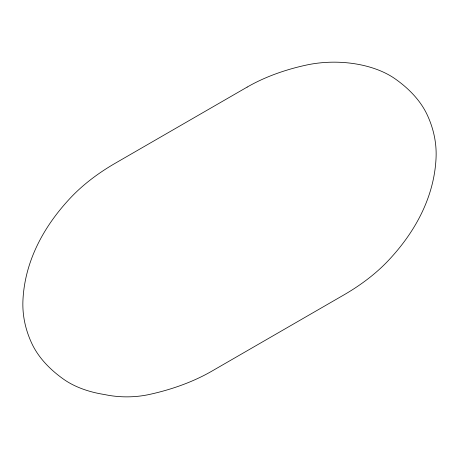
<?xml version="1.0" encoding="UTF-8"?>
<svg xmlns="http://www.w3.org/2000/svg" width="459" height="459" viewBox="0 0 459 459"><rect width="100%" height="100%" fill="white"/><g stroke="black" fill="none" stroke-linecap="round" stroke-linejoin="round"><path stroke-width="0.69" d="M247.16 87.09L115.324 163.203A260.936 150.65 0 0 0 70.411 197.967A394.206 227.595 0 0 0 22.95 300.226A260.936 150.65 0 0 0 31.746 343.298A166.611 96.189 0 0 0 63.83 379.381A79.005 45.613 0 0 0 104.48 394.522A63.434 36.622 0 0 0 149.152 394.505A176.91 102.139 0 0 0 211.84 371.153L343.676 295.039A260.936 150.65 0 0 0 388.589 260.282A394.206 227.595 0 0 0 436.05 158.016A260.936 150.65 0 0 0 427.254 114.951A166.611 96.189 0 0 0 395.17 78.868A79.005 45.613 0 0 0 306.199 65.103A166.611 96.189 0 0 0 247.16 87.09"/></g></svg>
